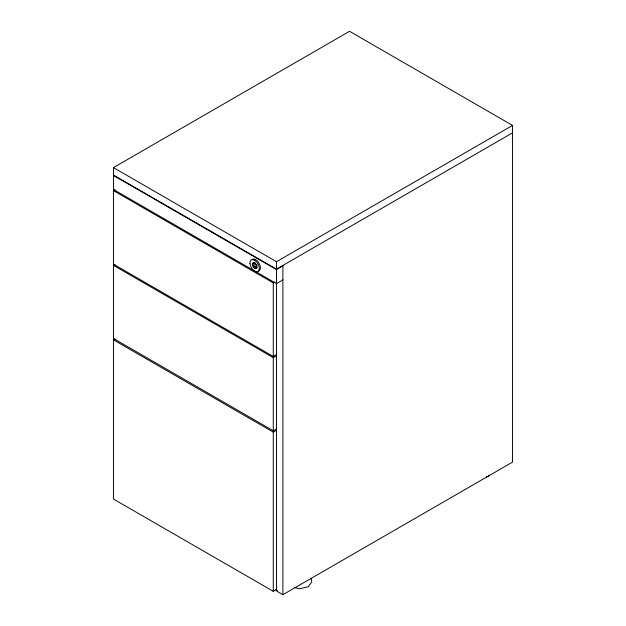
<?xml version="1.0" encoding="UTF-8"?>
<svg xmlns="http://www.w3.org/2000/svg" width="626" height="626" viewBox="0 0 626 626"><rect width="100%" height="100%" fill="white"/><g stroke="black" fill="none" stroke-linecap="round" stroke-linejoin="round"><path stroke-width="0.94" d="M489.141 475.157L487.998 476.542L486.152 476.91M254.211 260.08L255.283 259.461M255.118 267.192L256.637 266.316M254.829 268.515L255.893 267.897A3.279 1.886 59.9 0 1 255.291 267.521M512.545 132.845L276.465 269.149L113.455 175.03L113.455 167.604L349.535 31.3L512.545 125.411L512.545 462.113L282.897 594.7L276.465 590.983L276.496 269.595L282.929 265.878M276.496 354.613L273.272 356.468L113.455 264.195L113.455 190.625L115.059 189.701M276.496 428.912L273.272 430.766L113.455 338.494L113.455 265.361L115.059 264.438M276.496 589.457L273.272 591.32L113.455 499.039L113.455 339.84L115.059 338.916M113.455 167.604L276.465 261.715L512.545 125.411M113.455 190.625L273.272 282.897L274.884 281.974M282.929 279.908L276.496 283.617L113.455 189.49L113.455 175.468L276.496 269.595M113.455 265.361L273.272 357.634L276.496 355.779M113.455 339.84L273.272 432.112L276.496 430.258M294.275 587.509L299.682 588.8L308.266 586.75L311.818 581.797L311.075 578.745M275.722 589.481L277.42 590.459M282.897 265.432L282.897 594.7M276.465 261.715L276.465 269.149M273.272 282.897L273.272 356.468M273.272 357.634L273.272 430.766M273.272 432.112L273.272 591.32M257.122 267.936A3.279 1.886 59.9 0 1 253.71 266.746A3.279 1.886 59.9 0 1 253.475 262.607M254.516 262.513A3.279 1.886 59.9 0 1 255.118 262.771M256.754 264.493A3.279 1.886 59.9 0 1 257.122 265.26M254.712 266.973A3.279 1.886 59.9 0 1 254.203 266.3M252.075 259.532A6.675 3.85 59.9 0 1 259.172 263.452A6.675 3.85 59.9 0 1 258.397 271.144M256.112 264.446L254.125 263.296L254.125 266.613L256.112 267.764L256.112 264.446M252.317 264.634A3.279 1.886 59.9 0 0 255.956 268.695A3.279 1.886 59.9 0 0 255.604 263.882A3.279 1.886 59.9 0 0 252.317 264.634M249.923 263.491A6.675 3.85 59.9 0 0 257.333 271.762A6.675 3.85 59.9 0 0 256.621 261.958A6.675 3.85 59.9 0 0 249.923 263.491"/></g></svg>
